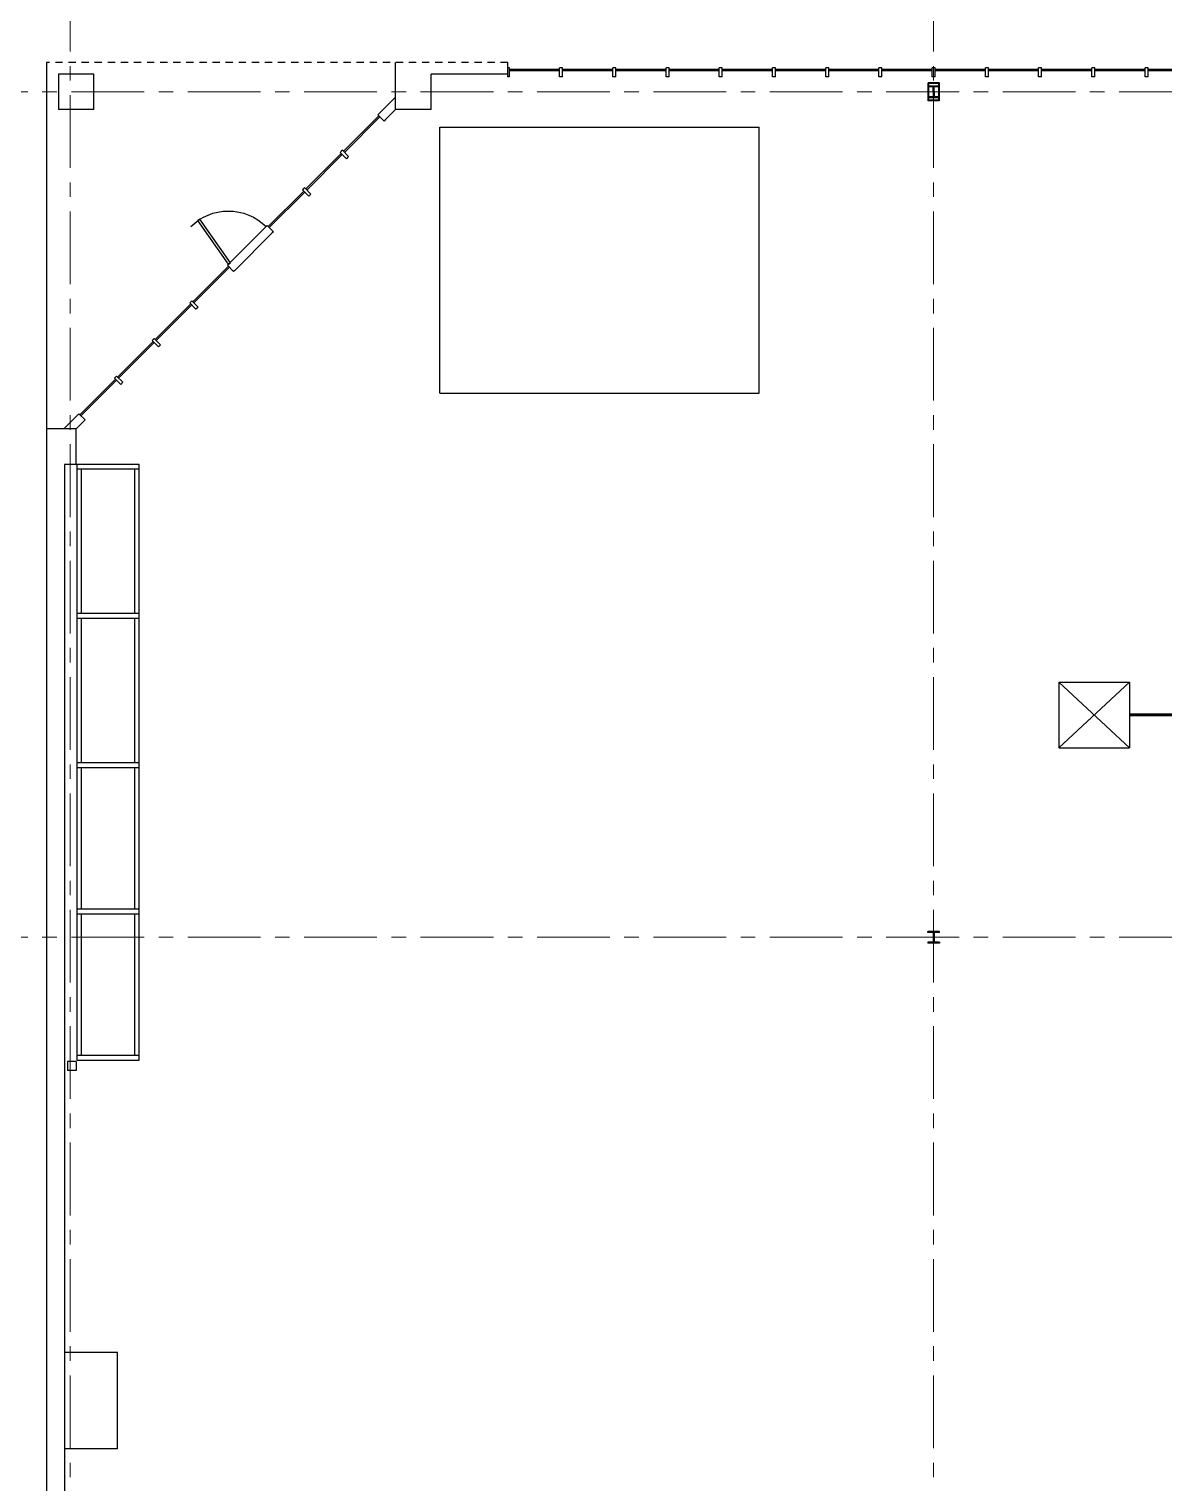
# Model space of a CAD drawing. Extents: x 159 to 306, y 156 to 232.
# Drawn here: x 169.23 to 188.73, y 181.3 to 206.28 of the extents above; entities that cross this region are included whole.
import ezdxf

# ---------------------------------------------------------------- set-up
doc = ezdxf.new("R2010")
doc.units = 0
doc.header["$MEASUREMENT"] = 0
doc.linetypes.add('CENTER', pattern=[2, 1.25, -0.25, 0.25, -0.25])
doc.linetypes.add('DASHED', pattern=[0.1875, 0.125, -0.0625])
for name, color, linetype in [('Ground_Building', 8, 'Continuous'), ('Ground_Load', 6, 'Continuous'), ('Ground_Rack', 200, 'Continuous')]:
    doc.layers.add(name, color=color, linetype=linetype)
doc.layers.add('Ground_Centerline', color=3, linetype='CENTER', lineweight=18)
doc.layers.add('Ground_Guidepath', color=4, linetype='Continuous', lineweight=60)

# ---------------------------------------------------------------- blocks, each defined once
blk = doc.blocks.new('WINDOW')
for p, q in [((0, 0), (1, 0)), ((1, 0), (1, -6)), ((35, 0), (35, -6)), ((35, 0), (36, 0)), ((0, -6), (1, -6)), ((1, -4), (35, -4)), ((1, -5), (35, -5)), ((35, -6), (36, -6))]:
    blk.add_line(p, q)
blk = doc.blocks.new('COLUMN')
for p, q in [((-3.75, 6.12), (3.75, 6.12)), ((-3.75, -6.12), (-3.75, 6.12)), ((-3.75, 5.62), (3.75, 5.62)), ((-3.25, -5.62), (-3.25, 5.62)), ((-3.25, 4), (3.25, 4)), ((-3.25, 3.38), (-0.31, 3.38)), ((-0.31, 0), (-0.31, 3.38)), ((-0.31, 0), (-0.31, -3.38)), ((0.31, 0), (0.31, 3.38)), ((0.31, 3.38), (3.25, 3.38)), ((0.31, 0), (0.31, -3.38)), ((3.25, 5.62), (3.25, -5.62)), ((3.75, 6.12), (3.75, -6.12)), ((-3.75, -5.62), (3.75, -5.62)), ((-3.75, -6.12), (3.75, -6.12)), ((-3.25, -3.38), (-0.31, -3.38)), ((-3.25, -4), (3.25, -4)), ((0.31, -3.38), (3.25, -3.38))]:
    blk.add_line(p, q)
blk = doc.blocks.new('DOOR')
for p, q in [((0, 0), (1.72, 0.3)), ((0, 0), (6.25, -35.45)), ((1.72, 0.3), (7.97, -35.15)), ((7.97, -35.15), (6.25, -35.45))]:
    blk.add_line(p, q)
blk.add_arc((0, 0), 36, 270, 360.00001)

msp = doc.modelspace()

# ---------------------------------------------------------------- linework, layer by layer
at = {"layer": 'Ground_Building', "linetype": 'DASHED'}
msp.add_line((177.46, 205.71), (169.535, 205.71), dxfattribs=at)
at = {"layer": 'Ground_Building'}
for p, q in [((169.535, 205.71), (169.535, 169.34)), ((175.529, 204.898), (175.529, 205.71)), ((177.46, 205.507), (177.46, 205.71)), ((170.348, 205.507), (169.739, 205.507)), ((169.739, 205.507), (169.739, 204.898)), ((170.348, 204.898), (170.348, 205.507)), ((176.139, 204.898), (176.139, 205.507)), ((177.46, 205.507), (176.139, 205.507)), ((177.46, 205.463), (177.46, 205.507)), ((175.244, 204.828), (175.529, 205.113)), ((170.348, 204.898), (169.739, 204.898)), ((175.352, 204.72), (175.529, 204.898)), ((176.139, 204.898), (175.529, 204.898)), ((176.292, 204.595), (181.778, 204.595)), ((176.292, 200.023), (176.292, 204.595)), ((181.778, 200.023), (181.778, 204.595)), ((173.304, 202.888), (172.658, 202.241)), ((173.412, 202.78), (172.766, 202.134)), ((176.292, 200.023), (181.778, 200.023)), ((170.072, 199.655), (169.828, 199.412)), ((170.043, 199.412), (169.535, 199.412)), ((170.18, 199.548), (170.043, 199.412)), ((170.043, 198.802), (170.043, 199.412)), ((170.043, 198.802), (169.84, 198.802)), ((169.84, 198.802), (169.84, 169.34)), ((184.876, 190.776), (184.673, 190.776)), ((184.673, 190.76), (184.673, 190.776)), ((184.766, 190.76), (184.673, 190.76)), ((184.766, 190.76), (184.766, 190.589)), ((184.876, 190.76), (184.782, 190.76)), ((184.782, 190.76), (184.782, 190.589)), ((184.876, 190.76), (184.876, 190.776)), ((184.766, 190.589), (184.673, 190.589)), ((184.673, 190.589), (184.673, 190.573)), ((184.876, 190.573), (184.673, 190.573)), ((184.876, 190.589), (184.782, 190.589)), ((184.876, 190.589), (184.876, 190.573)), ((169.891, 188.541), (169.891, 188.389)), ((170.043, 188.541), (169.891, 188.541)), ((170.043, 188.389), (169.891, 188.389)), ((170.043, 188.541), (170.043, 188.389)), ((170.755, 183.538), (169.84, 183.538)), ((170.755, 181.887), (170.755, 183.538)), ((170.755, 181.887), (169.84, 181.887))]:
    msp.add_line(p, q, dxfattribs=at)
at = {"layer": 'Ground_Centerline'}
for p, q in [((169.942, 231.147), (169.942, 157.355)), ((184.774, 231.147), (184.774, 157.355)), ((305.21, 205.202), (165.575, 205.202)), ((305.21, 190.675), (165.575, 190.675))]:
    msp.add_line(p, q, dxfattribs=at)
at = {"layer": 'Ground_Guidepath'}
msp.add_line((188.137, 194.497), (196.434, 194.497), dxfattribs=at)
at = {"layer": 'Ground_Load'}
msp.add_lwpolyline([(186.927, 195.062), (188.137, 195.062), (188.137, 193.932), (186.927, 195.062), (186.927, 193.932), (188.137, 195.062), (186.927, 193.932), (188.137, 193.932)], dxfattribs=at)
at = {"layer": 'Ground_Rack'}
for p, q in [((170.056, 198.802), (170.056, 188.566)), ((171.123, 198.802), (170.056, 198.802)), ((170.056, 198.726), (171.123, 198.726)), ((170.132, 196.237), (170.132, 198.726)), ((171.047, 198.726), (171.047, 196.237)), ((171.123, 188.566), (171.123, 198.802)), ((171.123, 196.237), (170.056, 196.237)), ((170.056, 196.16), (171.123, 196.16)), ((170.132, 193.671), (170.132, 196.16)), ((171.047, 196.16), (171.047, 193.671)), ((171.123, 193.671), (170.056, 193.671)), ((170.056, 193.595), (171.123, 193.595)), ((170.132, 191.157), (170.132, 193.595)), ((171.047, 193.595), (171.047, 191.157)), ((171.123, 191.157), (170.056, 191.157)), ((170.056, 191.08), (171.123, 191.08)), ((170.132, 188.642), (170.132, 191.08)), ((171.047, 191.08), (171.047, 188.642)), ((171.123, 188.642), (170.056, 188.642)), ((170.056, 188.566), (171.123, 188.566))]:
    msp.add_line(p, q, dxfattribs=at)

# ---------------------------------------------------------------- block references
at = {"layer": 'Ground_Building'}
for name, p, xscale, yscale, zscale, rotation in [('WINDOW', (178.374, 205.463), 0.02539837476611137, 0.02539837476611137, 0.02539837476611137, 180), ('WINDOW', (179.289, 205.463), 0.02539837476611137, 0.02539837476611137, 0.02539837476611137, 180), ('WINDOW', (180.203, 205.463), 0.02539837476611137, 0.02539837476611137, 0.02539837476611137, 180), ('WINDOW', (181.117, 205.463), 0.02539837476611137, 0.02539837476611137, 0.02539837476611137, 180), ('WINDOW', (182.032, 205.463), 0.02539837476611137, 0.02539837476611137, 0.02539837476611137, 180), ('WINDOW', (182.946, 205.463), 0.02539837476611137, 0.02539837476611137, 0.02539837476611137, 180), ('WINDOW', (183.86, 205.463), 0.02539837476611137, 0.02539837476611137, 0.02539837476611137, 180), ('WINDOW', (184.775, 205.463), 0.02539837476611137, 0.02539837476611137, 0.02539837476611137, 180), ('WINDOW', (185.689, 205.463), 0.02539837476611137, 0.02539837476611137, 0.02539837476611137, 180), ('WINDOW', (186.603, 205.463), 0.02539837476611137, 0.02539837476611137, 0.02539837476611137, 180), ('WINDOW', (187.518, 205.463), 0.02539837476611137, 0.02539837476611137, 0.02539837476611137, 180), ('WINDOW', (188.432, 205.463), 0.02539837476611137, 0.02539837476611137, 0.02539837476611137, 180), ('WINDOW', (189.346, 205.463), 0.02539837476611137, 0.02539837476611137, 0.02539837476611137, 180), ('COLUMN', (184.775, 205.202), 0.02539837476611137, 0.02539837476611137, 0.02539837476611137, 180), ('WINDOW', (175.352, 204.72), 0.02539837476609403, 0.02539837476609403, 0.02539837476609403, 225.000001252268), ('WINDOW', (174.705, 204.073), 0.02539837476609403, 0.02539837476609403, 0.02539837476609403, 225.000001252268), ('DOOR', (172.658, 202.241), 0.02539837476611042, -0.02539837476611137, 0.02539837476611042, 44.9999960159428), ('WINDOW', (174.059, 203.427), 0.02539837476609403, 0.02539837476609403, 0.02539837476609403, 225.000001252268), ('WINDOW', (172.766, 202.134), 0.02539837476609403, 0.02539837476609403, 0.02539837476609403, 225.000001252268), ('WINDOW', (172.119, 201.487), 0.02539837476609403, 0.02539837476609403, 0.02539837476609403, 225.000001252268), ('WINDOW', (171.473, 200.841), 0.02539837476609403, 0.02539837476609403, 0.02539837476609403, 225.000001252268), ('WINDOW', (170.826, 200.194), 0.02539837476609403, 0.02539837476609403, 0.02539837476609403, 225.000001252268)]:
    msp.add_blockref(name, p, dxfattribs=dict(at, xscale=xscale, yscale=yscale, zscale=zscale, rotation=rotation))

doc.saveas('drawing.dxf')
